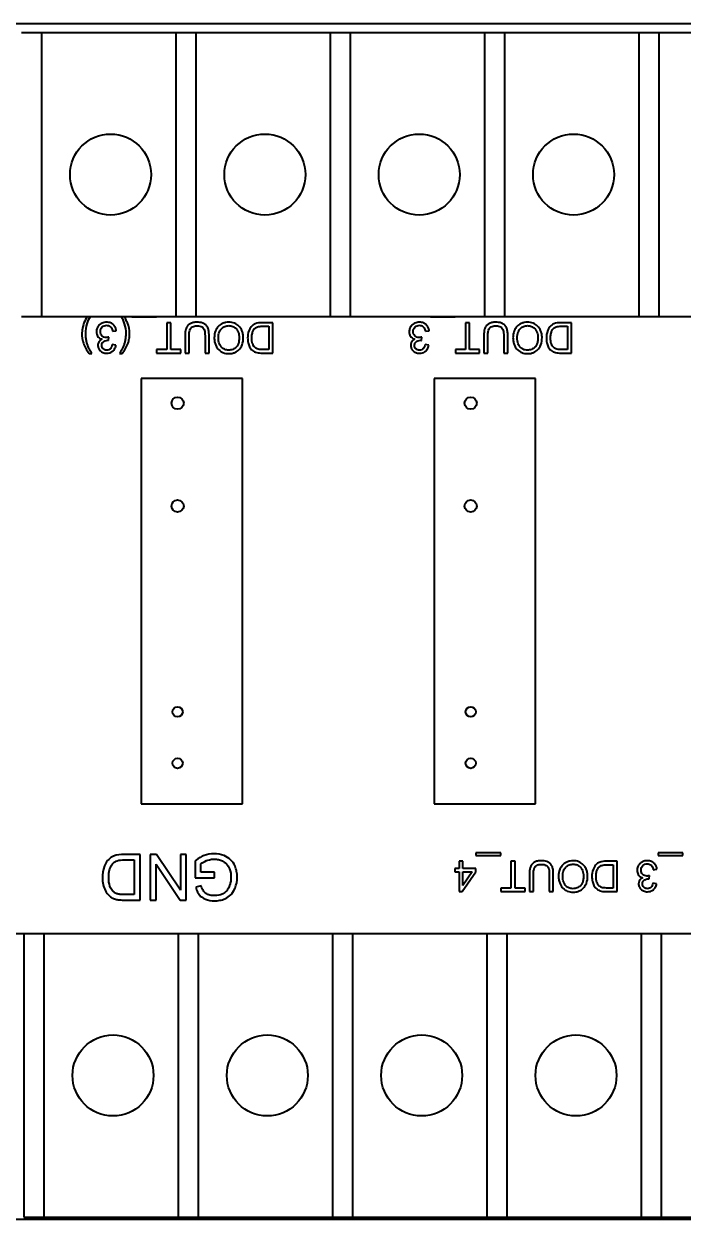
# Model space of a CAD drawing. Header units: millimetres. Extents: x 0 to 5945, y 0 to 4205.
# Drawn here: x 1628.8 to 1661.3, y 219.6 to 278.6 of the extents above; entities that cross this region are included whole.
import ezdxf

# ---------------------------------------------------------------- set-up
doc = ezdxf.new("R2010")
doc.units = ezdxf.units.MM
doc.header["$LTSCALE"] = 5
doc.layers.add('가시적인 것(ISO)', color=3, linetype='Continuous', lineweight=40)

msp = doc.modelspace()

# ---------------------------------------------------------------- linework, layer by layer
at = {"layer": '가시적인 것(ISO)'}
for p, q in [((1744.737, 278.623), (1574.737, 278.623)), ((1629.667, 278.183), (1628.667, 278.183)), ((1629.667, 264.183), (1629.667, 278.183)), ((1636.287, 278.183), (1629.667, 278.183)), ((1636.287, 278.183), (1636.287, 264.183)), ((1637.287, 278.183), (1636.287, 278.183)), ((1637.287, 264.183), (1637.287, 278.183)), ((1643.907, 278.183), (1637.287, 278.183)), ((1643.907, 278.183), (1643.907, 264.183)), ((1644.907, 278.183), (1643.907, 278.183)), ((1644.907, 264.183), (1644.907, 278.183)), ((1651.527, 278.183), (1644.907, 278.183)), ((1651.527, 278.183), (1651.527, 264.183)), ((1652.527, 278.183), (1651.527, 278.183)), ((1652.527, 264.183), (1652.527, 278.183)), ((1659.147, 278.183), (1652.527, 278.183)), ((1659.147, 278.183), (1659.147, 264.183)), ((1660.147, 278.183), (1659.147, 278.183)), ((1660.147, 264.183), (1660.147, 278.183)), ((1666.767, 278.183), (1660.147, 278.183)), ((1628.667, 264.183), (1629.667, 264.183)), ((1629.667, 264.183), (1636.287, 264.183)), ((1634.109, 264.183), (1634.109, 264.156)), ((1634.109, 264.156), (1635.33, 264.156)), ((1635.33, 264.156), (1635.33, 264.183)), ((1636.036, 263.873), (1635.837, 263.873)), ((1635.837, 263.873), (1635.837, 262.55)), ((1636.036, 262.55), (1636.036, 263.873)), ((1636.287, 264.183), (1637.287, 264.183)), ((1637.287, 264.183), (1643.907, 264.183)), ((1641.075, 263.873), (1640.534, 263.873)), ((1641.075, 262.373), (1641.075, 263.873)), ((1643.907, 264.183), (1644.907, 264.183)), ((1644.907, 264.183), (1651.527, 264.183)), ((1648.859, 264.183), (1648.859, 264.156)), ((1648.859, 264.156), (1650.08, 264.156)), ((1650.08, 264.156), (1650.08, 264.183)), ((1650.786, 263.873), (1650.587, 263.873)), ((1650.587, 263.873), (1650.587, 262.55)), ((1650.786, 262.55), (1650.786, 263.873)), ((1651.527, 264.183), (1652.527, 264.183)), ((1652.527, 264.183), (1659.147, 264.183)), ((1655.825, 263.873), (1655.284, 263.873)), ((1655.825, 262.373), (1655.825, 263.873)), ((1659.147, 264.183), (1660.147, 264.183)), ((1660.147, 264.183), (1666.767, 264.183)), ((1632.965, 263.001), (1632.984, 263.162)), ((1633.164, 263.451), (1633.348, 263.475)), ((1636.748, 263.24), (1636.748, 262.373)), ((1636.947, 262.373), (1636.947, 263.238)), ((1637.729, 263.238), (1637.729, 262.373)), ((1637.928, 262.373), (1637.928, 263.24)), ((1640.556, 263.696), (1640.877, 263.696)), ((1640.877, 263.696), (1640.877, 262.55)), ((1648.412, 263.001), (1648.432, 263.162)), ((1648.611, 263.451), (1648.795, 263.475)), ((1651.498, 263.24), (1651.498, 262.373)), ((1651.697, 262.373), (1651.697, 263.238)), ((1652.479, 263.238), (1652.479, 262.373)), ((1652.678, 262.373), (1652.678, 263.24)), ((1655.306, 263.696), (1655.627, 263.696)), ((1655.627, 263.696), (1655.627, 262.55)), ((1633.33, 262.756), (1633.146, 262.789)), ((1635.837, 262.55), (1635.341, 262.55)), ((1635.341, 262.55), (1635.341, 262.373)), ((1636.53, 262.55), (1636.036, 262.55)), ((1636.53, 262.373), (1636.53, 262.55)), ((1640.877, 262.55), (1640.561, 262.55)), ((1648.777, 262.756), (1648.593, 262.789)), ((1650.587, 262.55), (1650.091, 262.55)), ((1650.091, 262.55), (1650.091, 262.373)), ((1651.28, 262.55), (1650.786, 262.55)), ((1651.28, 262.373), (1651.28, 262.55)), ((1655.627, 262.55), (1655.311, 262.55)), ((1632.013, 262.348), (1632.144, 262.348)), ((1633.511, 262.348), (1633.643, 262.348)), ((1635.341, 262.373), (1636.53, 262.373)), ((1636.748, 262.373), (1636.947, 262.373)), ((1637.729, 262.373), (1637.928, 262.373)), ((1640.559, 262.373), (1641.075, 262.373)), ((1650.091, 262.373), (1651.28, 262.373)), ((1651.498, 262.373), (1651.697, 262.373)), ((1652.479, 262.373), (1652.678, 262.373)), ((1655.309, 262.373), (1655.825, 262.373)), ((1639.574, 261.115), (1634.578, 261.115)), ((1634.578, 261.115), (1634.578, 240.125)), ((1639.574, 240.125), (1639.574, 261.115)), ((1654.044, 261.115), (1649.048, 261.115)), ((1649.048, 261.115), (1649.048, 240.125)), ((1654.044, 240.125), (1654.044, 261.115)), ((1634.578, 240.125), (1639.574, 240.125)), ((1649.048, 240.125), (1654.044, 240.125)), ((1634.529, 237.623), (1633.716, 237.623)), ((1633.75, 237.357), (1634.23, 237.357)), ((1634.23, 237.357), (1634.23, 235.639)), ((1634.529, 235.373), (1634.529, 237.623)), ((1635.333, 237.623), (1635.028, 237.623)), ((1635.028, 237.623), (1635.028, 235.373)), ((1636.516, 235.857), (1635.333, 237.623)), ((1636.801, 237.623), (1636.516, 237.623)), ((1636.516, 237.623), (1636.516, 235.857)), ((1636.801, 235.373), (1636.801, 237.623)), ((1637.238, 237.309), (1637.238, 236.476)), ((1650.457, 237.289), (1650.272, 237.289)), ((1650.272, 237.289), (1650.272, 236.93)), ((1650.457, 236.93), (1650.457, 237.289)), ((1652.33, 237.705), (1651.109, 237.705)), ((1651.109, 237.705), (1651.109, 237.573)), ((1651.109, 237.573), (1652.33, 237.573)), ((1652.33, 237.573), (1652.33, 237.705)), ((1653.036, 237.289), (1652.837, 237.289)), ((1652.837, 237.289), (1652.837, 235.966)), ((1653.036, 235.966), (1653.036, 237.289)), ((1658.075, 237.289), (1657.534, 237.289)), ((1658.075, 235.789), (1658.075, 237.289)), ((1661.33, 237.705), (1660.109, 237.705)), ((1660.109, 237.705), (1660.109, 237.573)), ((1660.109, 237.573), (1661.33, 237.573)), ((1661.33, 237.573), (1661.33, 237.705)), ((1635.313, 235.373), (1635.313, 237.139)), ((1635.313, 237.139), (1636.496, 235.373)), ((1637.53, 236.741), (1637.53, 237.158)), ((1638.19, 236.741), (1637.53, 236.741)), ((1638.19, 236.476), (1638.19, 236.741)), ((1650.272, 236.93), (1650.07, 236.93)), ((1650.07, 236.93), (1650.07, 236.761)), ((1650.07, 236.761), (1650.272, 236.761)), ((1650.272, 236.761), (1650.272, 235.789)), ((1650.423, 235.789), (1651.107, 236.761)), ((1651.107, 236.93), (1650.457, 236.93)), ((1650.457, 236.084), (1650.457, 236.761)), ((1650.457, 236.761), (1650.926, 236.761)), ((1650.926, 236.761), (1650.457, 236.084)), ((1651.107, 236.761), (1651.107, 236.93)), ((1653.748, 236.656), (1653.748, 235.789)), ((1653.947, 235.789), (1653.947, 236.655)), ((1654.729, 236.655), (1654.729, 235.789)), ((1654.928, 235.789), (1654.928, 236.656)), ((1657.556, 237.112), (1657.877, 237.112)), ((1657.877, 237.112), (1657.877, 235.966)), ((1659.861, 236.867), (1660.045, 236.891)), ((1637.238, 236.476), (1638.19, 236.476)), ((1637.54, 236.076), (1637.273, 236.002)), ((1659.662, 236.417), (1659.682, 236.578)), ((1660.027, 236.172), (1659.843, 236.205)), ((1634.23, 235.639), (1633.757, 235.639)), ((1650.272, 235.789), (1650.423, 235.789)), ((1652.837, 235.966), (1652.341, 235.966)), ((1652.341, 235.966), (1652.341, 235.789)), ((1652.341, 235.789), (1653.53, 235.789)), ((1653.53, 235.966), (1653.036, 235.966)), ((1653.53, 235.789), (1653.53, 235.966)), ((1653.748, 235.789), (1653.947, 235.789)), ((1654.729, 235.789), (1654.928, 235.789)), ((1657.559, 235.789), (1658.075, 235.789)), ((1657.877, 235.966), (1657.561, 235.966)), ((1633.754, 235.373), (1634.529, 235.373)), ((1635.028, 235.373), (1635.313, 235.373)), ((1636.496, 235.373), (1636.801, 235.373)), ((1628.787, 233.713), (1613.637, 233.713)), ((1628.787, 233.713), (1628.787, 219.713)), ((1629.787, 233.713), (1628.787, 233.713)), ((1629.787, 219.713), (1629.787, 233.713)), ((1636.407, 233.713), (1629.787, 233.713)), ((1636.407, 233.713), (1636.407, 219.713)), ((1637.407, 233.713), (1636.407, 233.713)), ((1637.407, 219.713), (1637.407, 233.713)), ((1644.027, 233.713), (1637.407, 233.713)), ((1644.027, 233.713), (1644.027, 219.713)), ((1645.027, 233.713), (1644.027, 233.713)), ((1645.027, 219.713), (1645.027, 233.713)), ((1651.647, 233.713), (1645.027, 233.713)), ((1651.647, 233.713), (1651.647, 219.713)), ((1652.647, 233.713), (1651.647, 233.713)), ((1652.647, 219.713), (1652.647, 233.713)), ((1659.267, 233.713), (1652.647, 233.713)), ((1659.267, 233.713), (1659.267, 219.713)), ((1660.267, 233.713), (1659.267, 233.713)), ((1660.267, 219.713), (1660.267, 233.713)), ((1666.887, 233.713), (1660.267, 233.713)), ((1574.737, 219.623), (1744.737, 219.623)), ((1628.787, 219.713), (1629.787, 219.713)), ((1629.787, 219.713), (1636.407, 219.713)), ((1636.407, 219.713), (1637.407, 219.713)), ((1637.407, 219.713), (1644.027, 219.713)), ((1644.027, 219.713), (1645.027, 219.713)), ((1645.027, 219.713), (1651.647, 219.713)), ((1651.647, 219.713), (1652.647, 219.713)), ((1652.647, 219.713), (1659.267, 219.713)), ((1659.267, 219.713), (1660.267, 219.713)), ((1660.267, 219.713), (1666.887, 219.713))]:
    msp.add_line(p, q, dxfattribs=at)
for centre, radius in [((1633.067, 271.183), 2), ((1640.687, 271.183), 2), ((1648.307, 271.183), 2), ((1655.927, 271.183), 2), ((1636.377, 259.903), 0.3), ((1650.847, 259.903), 0.3), ((1636.377, 254.823), 0.3), ((1650.847, 254.823), 0.3), ((1636.377, 244.663), 0.25), ((1650.847, 244.663), 0.25), ((1636.377, 242.123), 0.25), ((1650.847, 242.123), 0.25), ((1633.187, 226.713), 2), ((1640.807, 226.713), 2), ((1648.427, 226.713), 2), ((1656.047, 226.713), 2)]:
    msp.add_circle(centre, radius, dxfattribs=at)
for points, knots in [([(1631.919, 264.183), (1631.854, 264.083), (1631.8, 263.975), (1631.72, 263.781), (1631.649, 263.592), (1631.649, 263.33)], [-0.1832014, -0.1832014, -0.1832014, -0.1832014, -0.0787799, -0.0787799, 0, 0, 0, 0]), ([(1631.839, 263.331), (1631.839, 263.499), (1631.865, 263.663), (1631.954, 263.948), (1632.006, 264.068), (1632.068, 264.183)], [-0.10471142, -0.10471142, -0.10471142, -0.10471142, -0.05443322, -0.05443322, -0.01516202, -0.01516202, -0.01516202, -0.01516202]), ([(1632.871, 263.898), (1632.832, 263.898), (1632.793, 263.895), (1632.718, 263.88), (1632.683, 263.87), (1632.583, 263.826), (1632.531, 263.785), (1632.453, 263.703), (1632.421, 263.657), (1632.376, 263.549), (1632.366, 263.49), (1632.366, 263.429)], [-0.06985908, -0.06985908, -0.06985908, -0.06985908, -0.0607385, -0.0607385, -0.05217226, -0.05217226, -0.03520118, -0.03520118, -0.01818642, -0.01818642, 0, 0, 0, 0]), ([(1632.561, 263.433), (1632.561, 263.455), (1632.563, 263.478), (1632.572, 263.521), (1632.578, 263.542), (1632.605, 263.604), (1632.631, 263.637), (1632.683, 263.688), (1632.714, 263.709), (1632.788, 263.739), (1632.828, 263.746), (1632.87, 263.746)], [-0.04480517, -0.04480517, -0.04480517, -0.04480517, -0.03953756, -0.03953756, -0.03452526, -0.03452526, -0.02387614, -0.02387614, -0.01249682, -0.01249682, 0, 0, 0, 0]), ([(1632.87, 263.746), (1632.9, 263.746), (1632.93, 263.742), (1632.987, 263.724), (1633.012, 263.711), (1633.067, 263.67), (1633.089, 263.643), (1633.135, 263.564), (1633.153, 263.506), (1633.164, 263.451)], [-0.04276956, -0.04276956, -0.04276956, -0.04276956, -0.03481239, -0.03481239, -0.02718734, -0.02718734, -0.01690671, -0.01690671, 0, 0, 0, 0]), ([(1633.348, 263.475), (1633.343, 263.531), (1633.329, 263.585), (1633.283, 263.685), (1633.253, 263.728), (1633.171, 263.809), (1633.124, 263.84), (1633.007, 263.887), (1632.94, 263.898), (1632.871, 263.898)], [-0.06885089, -0.06885089, -0.06885089, -0.06885089, -0.0529579, -0.0529579, -0.03766992, -0.03766992, -0.02055925, -0.02055925, 0, 0, 0, 0]), ([(1633.587, 264.183), (1633.649, 264.068), (1633.702, 263.948), (1633.79, 263.663), (1633.817, 263.499), (1633.817, 263.331)], [-0.08956306, -0.08956306, -0.08956306, -0.08956306, -0.05028586, -0.05028586, 0, 0, 0, 0]), ([(1634.006, 263.33), (1634.006, 263.515), (1633.971, 263.693), (1633.877, 263.922), (1633.825, 264.045), (1633.736, 264.183)], [-0.233985, -0.233985, -0.233985, -0.233985, -0.0717624, -0.0717624, -0.01692, -0.01692, -0.01692, -0.01692]), ([(1637.335, 263.898), (1637.271, 263.898), (1637.206, 263.893), (1637.09, 263.866), (1637.039, 263.847), (1636.97, 263.807), (1636.912, 263.771), (1636.822, 263.658), (1636.799, 263.606), (1636.757, 263.461), (1636.748, 263.349), (1636.748, 263.24)], [-0.1827395, -0.1827395, -0.1827395, -0.1827395, -0.1243095, -0.1243095, -0.0742781, -0.0742781, -0.0514626, -0.0514626, -0.0329561, -0.0329561, 0, 0, 0, 0]), ([(1637.928, 263.24), (1637.928, 263.313), (1637.924, 263.391), (1637.903, 263.52), (1637.888, 263.578), (1637.841, 263.681), (1637.81, 263.724), (1637.74, 263.789), (1637.692, 263.826), (1637.527, 263.887), (1637.428, 263.898), (1637.335, 263.898)], [-0.1666428, -0.1666428, -0.1666428, -0.1666428, -0.120317, -0.120317, -0.0849202, -0.0849202, -0.0527526, -0.0527526, -0.028158, -0.028158, 0, 0, 0, 0]), ([(1638.903, 263.898), (1638.85, 263.898), (1638.797, 263.893), (1638.693, 263.871), (1638.644, 263.855), (1638.493, 263.787), (1638.43, 263.732), (1638.327, 263.628), (1638.282, 263.547), (1638.206, 263.363), (1638.186, 263.245), (1638.186, 263.125)], [-0.08052814, -0.08052814, -0.08052814, -0.08052814, -0.075448, -0.075448, -0.0704261, -0.0704261, -0.05969695, -0.05969695, -0.03604414, -0.03604414, 0, 0, 0, 0]), ([(1639.621, 263.142), (1639.621, 263.203), (1639.615, 263.263), (1639.59, 263.38), (1639.572, 263.437), (1639.52, 263.553), (1639.477, 263.629), (1639.342, 263.762), (1639.268, 263.811), (1639.098, 263.882), (1639.002, 263.898), (1638.903, 263.898)], [-0.1419282, -0.1419282, -0.1419282, -0.1419282, -0.11405, -0.11405, -0.0863552, -0.0863552, -0.0554723, -0.0554723, -0.0295193, -0.0295193, 0, 0, 0, 0]), ([(1640.534, 263.873), (1640.437, 263.873), (1640.311, 263.863), (1640.137, 263.791), (1640.087, 263.757), (1639.993, 263.663), (1639.946, 263.602), (1639.844, 263.351), (1639.835, 263.207), (1639.835, 263.115)], [-0.1013045, -0.1013045, -0.1013045, -0.1013045, -0.0660401, -0.0660401, -0.0467074, -0.0467074, -0.0277304, -0.0277304, 0, 0, 0, 0]), ([(1648.319, 263.898), (1648.279, 263.898), (1648.24, 263.895), (1648.166, 263.88), (1648.131, 263.87), (1648.03, 263.826), (1647.979, 263.785), (1647.9, 263.703), (1647.869, 263.657), (1647.824, 263.549), (1647.813, 263.49), (1647.813, 263.429)], [-0.06985908, -0.06985908, -0.06985908, -0.06985908, -0.0607385, -0.0607385, -0.05217226, -0.05217226, -0.03520118, -0.03520118, -0.01818642, -0.01818642, 0, 0, 0, 0]), ([(1648.009, 263.433), (1648.009, 263.455), (1648.011, 263.478), (1648.019, 263.521), (1648.025, 263.542), (1648.052, 263.604), (1648.078, 263.637), (1648.131, 263.688), (1648.162, 263.709), (1648.235, 263.739), (1648.276, 263.746), (1648.317, 263.746)], [-0.04480517, -0.04480517, -0.04480517, -0.04480517, -0.03953756, -0.03953756, -0.03452526, -0.03452526, -0.02387614, -0.02387614, -0.01249682, -0.01249682, 0, 0, 0, 0]), ([(1648.317, 263.746), (1648.348, 263.746), (1648.378, 263.742), (1648.434, 263.724), (1648.46, 263.711), (1648.514, 263.67), (1648.536, 263.643), (1648.582, 263.564), (1648.6, 263.506), (1648.611, 263.451)], [-0.04276956, -0.04276956, -0.04276956, -0.04276956, -0.03481239, -0.03481239, -0.02718734, -0.02718734, -0.01690671, -0.01690671, 0, 0, 0, 0]), ([(1648.795, 263.475), (1648.79, 263.531), (1648.777, 263.585), (1648.731, 263.685), (1648.7, 263.728), (1648.619, 263.809), (1648.571, 263.84), (1648.455, 263.887), (1648.387, 263.898), (1648.319, 263.898)], [-0.06885089, -0.06885089, -0.06885089, -0.06885089, -0.0529579, -0.0529579, -0.03766992, -0.03766992, -0.02055925, -0.02055925, 0, 0, 0, 0]), ([(1652.085, 263.898), (1652.021, 263.898), (1651.956, 263.893), (1651.84, 263.866), (1651.789, 263.847), (1651.72, 263.807), (1651.662, 263.771), (1651.572, 263.658), (1651.549, 263.606), (1651.507, 263.461), (1651.498, 263.349), (1651.498, 263.24)], [-0.1827395, -0.1827395, -0.1827395, -0.1827395, -0.1243095, -0.1243095, -0.0742781, -0.0742781, -0.0514626, -0.0514626, -0.0329561, -0.0329561, 0, 0, 0, 0]), ([(1652.678, 263.24), (1652.678, 263.313), (1652.674, 263.391), (1652.653, 263.52), (1652.638, 263.578), (1652.591, 263.681), (1652.56, 263.724), (1652.49, 263.789), (1652.442, 263.826), (1652.277, 263.887), (1652.178, 263.898), (1652.085, 263.898)], [-0.1666428, -0.1666428, -0.1666428, -0.1666428, -0.120317, -0.120317, -0.0849202, -0.0849202, -0.0527526, -0.0527526, -0.028158, -0.028158, 0, 0, 0, 0]), ([(1653.653, 263.898), (1653.6, 263.898), (1653.547, 263.893), (1653.443, 263.871), (1653.394, 263.855), (1653.243, 263.787), (1653.18, 263.732), (1653.077, 263.628), (1653.032, 263.547), (1652.956, 263.363), (1652.936, 263.245), (1652.936, 263.125)], [-0.08052814, -0.08052814, -0.08052814, -0.08052814, -0.075448, -0.075448, -0.0704261, -0.0704261, -0.05969695, -0.05969695, -0.03604414, -0.03604414, 0, 0, 0, 0]), ([(1654.371, 263.142), (1654.371, 263.203), (1654.365, 263.263), (1654.34, 263.38), (1654.322, 263.437), (1654.27, 263.553), (1654.227, 263.629), (1654.092, 263.762), (1654.018, 263.811), (1653.848, 263.882), (1653.752, 263.898), (1653.653, 263.898)], [-0.1419282, -0.1419282, -0.1419282, -0.1419282, -0.11405, -0.11405, -0.0863552, -0.0863552, -0.0554723, -0.0554723, -0.0295193, -0.0295193, 0, 0, 0, 0]), ([(1655.284, 263.873), (1655.187, 263.873), (1655.061, 263.863), (1654.887, 263.791), (1654.837, 263.757), (1654.743, 263.663), (1654.696, 263.602), (1654.594, 263.351), (1654.585, 263.207), (1654.585, 263.115)], [-0.1013045, -0.1013045, -0.1013045, -0.1013045, -0.0660401, -0.0660401, -0.0467074, -0.0467074, -0.0277304, -0.0277304, 0, 0, 0, 0]), ([(1631.649, 263.33), (1631.649, 263.25), (1631.655, 263.17), (1631.682, 263.014), (1631.702, 262.938), (1631.728, 262.863)], [-0.04764847, -0.04764847, -0.04764847, -0.04764847, -0.02365155, -0.02365155, 0, 0, 0, 0]), ([(1631.882, 262.949), (1631.868, 263.012), (1631.857, 263.075), (1631.842, 263.203), (1631.839, 263.267), (1631.839, 263.331)], [-0.03855357, -0.03855357, -0.03855357, -0.03855357, -0.01921174, -0.01921174, 0, 0, 0, 0]), ([(1632.366, 263.429), (1632.366, 263.389), (1632.37, 263.349), (1632.389, 263.275), (1632.403, 263.241), (1632.442, 263.18), (1632.47, 263.147), (1632.551, 263.09), (1632.597, 263.071), (1632.646, 263.06)], [-0.0613968, -0.0613968, -0.0613968, -0.0613968, -0.04487794, -0.04487794, -0.02976308, -0.02976308, -0.0150421, -0.0150421, 0, 0, 0, 0]), ([(1632.855, 263.141), (1632.813, 263.141), (1632.771, 263.148), (1632.698, 263.179), (1632.669, 263.199), (1632.617, 263.252), (1632.597, 263.281), (1632.568, 263.352), (1632.561, 263.392), (1632.561, 263.433)], [-0.04828106, -0.04828106, -0.04828106, -0.04828106, -0.03456334, -0.03456334, -0.02296734, -0.02296734, -0.01228332, -0.01228332, 0, 0, 0, 0]), ([(1632.984, 263.162), (1632.961, 263.156), (1632.937, 263.15), (1632.894, 263.143), (1632.874, 263.141), (1632.855, 263.141)], [-0.01294612, -0.01294612, -0.01294612, -0.01294612, -0.00574067, -0.00574067, 0, 0, 0, 0]), ([(1633.817, 263.331), (1633.817, 263.267), (1633.813, 263.202), (1633.799, 263.074), (1633.788, 263.01), (1633.773, 262.947)], [-0.03878008, -0.03878008, -0.03878008, -0.03878008, -0.01945438, -0.01945438, 0, 0, 0, 0]), ([(1633.928, 262.863), (1633.954, 262.938), (1633.974, 263.014), (1634, 263.17), (1634.006, 263.25), (1634.006, 263.33)], [-0.04764837, -0.04764837, -0.04764837, -0.04764837, -0.02399687, -0.02399687, 0, 0, 0, 0]), ([(1636.947, 263.238), (1636.947, 263.301), (1636.95, 263.367), (1636.969, 263.473), (1636.981, 263.521), (1637.018, 263.594), (1637.036, 263.618), (1637.088, 263.662), (1637.122, 263.68), (1637.219, 263.712), (1637.288, 263.719), (1637.352, 263.719)], [-0.06580544, -0.06580544, -0.06580544, -0.06580544, -0.05062257, -0.05062257, -0.03951225, -0.03951225, -0.0306635, -0.0306635, -0.01915675, -0.01915675, 0, 0, 0, 0]), ([(1637.352, 263.719), (1637.393, 263.719), (1637.434, 263.715), (1637.519, 263.694), (1637.552, 263.678), (1637.606, 263.646), (1637.632, 263.623), (1637.683, 263.557), (1637.697, 263.519), (1637.724, 263.419), (1637.729, 263.326), (1637.729, 263.238)], [-0.0552723, -0.0552723, -0.0552723, -0.0552723, -0.05006966, -0.05006966, -0.04418631, -0.04418631, -0.03650006, -0.03650006, -0.02622502, -0.02622502, 0, 0, 0, 0]), ([(1638.391, 263.123), (1638.391, 263.226), (1638.405, 263.333), (1638.474, 263.497), (1638.513, 263.549), (1638.599, 263.634), (1638.649, 263.667), (1638.768, 263.717), (1638.836, 263.728), (1638.904, 263.728)], [-0.08165834, -0.08165834, -0.08165834, -0.08165834, -0.05685822, -0.05685822, -0.03882835, -0.03882835, -0.0205962, -0.0205962, 0, 0, 0, 0]), ([(1639.417, 263.145), (1639.417, 263.078), (1639.412, 263.008), (1639.39, 262.887), (1639.374, 262.832), (1639.329, 262.738), (1639.302, 262.697), (1639.22, 262.618), (1639.164, 262.581), (1639.04, 262.529), (1638.972, 262.517), (1638.902, 262.517)], [-0.09205293, -0.09205293, -0.09205293, -0.09205293, -0.07187986, -0.07187986, -0.05512906, -0.05512906, -0.04039251, -0.04039251, -0.02097998, -0.02097998, 0, 0, 0, 0]), ([(1638.903, 262.347), (1638.956, 262.347), (1639.008, 262.351), (1639.108, 262.37), (1639.155, 262.384), (1639.282, 262.438), (1639.353, 262.488), (1639.456, 262.594), (1639.515, 262.665), (1639.605, 262.893), (1639.621, 263.019), (1639.621, 263.142)], [-0.1914347, -0.1914347, -0.1914347, -0.1914347, -0.1588981, -0.1588981, -0.1283406, -0.1283406, -0.0734868, -0.0734868, -0.0371408, -0.0371408, 0, 0, 0, 0]), ([(1638.904, 263.728), (1638.94, 263.728), (1638.975, 263.725), (1639.043, 263.712), (1639.075, 263.702), (1639.165, 263.664), (1639.217, 263.627), (1639.295, 263.548), (1639.338, 263.494), (1639.404, 263.328), (1639.417, 263.236), (1639.417, 263.145)], [-0.1304948, -0.1304948, -0.1304948, -0.1304948, -0.1101568, -0.1101568, -0.0908219, -0.0908219, -0.0538229, -0.0538229, -0.0272604, -0.0272604, 0, 0, 0, 0]), ([(1640.04, 263.112), (1640.04, 263.178), (1640.044, 263.247), (1640.07, 263.385), (1640.09, 263.434), (1640.127, 263.514), (1640.154, 263.555), (1640.189, 263.591)], [-0.03646535, -0.03646535, -0.03646535, -0.03646535, -0.02628406, -0.02628406, -0.01488015, -0.01488015, 0, 0, 0, 0]), ([(1640.189, 263.591), (1640.207, 263.608), (1640.226, 263.623), (1640.276, 263.652), (1640.305, 263.662), (1640.386, 263.689), (1640.468, 263.696), (1640.556, 263.696)], [-0.03972134, -0.03972134, -0.03972134, -0.03972134, -0.03404767, -0.03404767, -0.02637667, -0.02637667, 0, 0, 0, 0]), ([(1647.813, 263.429), (1647.813, 263.389), (1647.817, 263.349), (1647.837, 263.275), (1647.851, 263.241), (1647.89, 263.18), (1647.917, 263.147), (1647.998, 263.09), (1648.045, 263.071), (1648.093, 263.06)], [-0.0613968, -0.0613968, -0.0613968, -0.0613968, -0.04487794, -0.04487794, -0.02976308, -0.02976308, -0.0150421, -0.0150421, 0, 0, 0, 0]), ([(1648.303, 263.141), (1648.26, 263.141), (1648.218, 263.148), (1648.146, 263.179), (1648.116, 263.199), (1648.064, 263.252), (1648.044, 263.281), (1648.015, 263.352), (1648.009, 263.392), (1648.009, 263.433)], [-0.04828106, -0.04828106, -0.04828106, -0.04828106, -0.03456334, -0.03456334, -0.02296734, -0.02296734, -0.01228332, -0.01228332, 0, 0, 0, 0]), ([(1648.432, 263.162), (1648.409, 263.156), (1648.384, 263.15), (1648.342, 263.143), (1648.322, 263.141), (1648.303, 263.141)], [-0.01294612, -0.01294612, -0.01294612, -0.01294612, -0.00574067, -0.00574067, 0, 0, 0, 0]), ([(1651.697, 263.238), (1651.697, 263.301), (1651.7, 263.367), (1651.719, 263.473), (1651.731, 263.521), (1651.768, 263.594), (1651.786, 263.618), (1651.838, 263.662), (1651.872, 263.68), (1651.969, 263.712), (1652.038, 263.719), (1652.102, 263.719)], [-0.06580544, -0.06580544, -0.06580544, -0.06580544, -0.05062257, -0.05062257, -0.03951225, -0.03951225, -0.0306635, -0.0306635, -0.01915675, -0.01915675, 0, 0, 0, 0]), ([(1652.102, 263.719), (1652.143, 263.719), (1652.184, 263.715), (1652.269, 263.694), (1652.302, 263.678), (1652.356, 263.646), (1652.382, 263.623), (1652.433, 263.557), (1652.447, 263.519), (1652.474, 263.419), (1652.479, 263.326), (1652.479, 263.238)], [-0.0552723, -0.0552723, -0.0552723, -0.0552723, -0.05006966, -0.05006966, -0.04418631, -0.04418631, -0.03650006, -0.03650006, -0.02622502, -0.02622502, 0, 0, 0, 0]), ([(1653.141, 263.123), (1653.141, 263.226), (1653.155, 263.333), (1653.224, 263.497), (1653.263, 263.549), (1653.349, 263.634), (1653.399, 263.667), (1653.518, 263.717), (1653.586, 263.728), (1653.654, 263.728)], [-0.08165834, -0.08165834, -0.08165834, -0.08165834, -0.05685822, -0.05685822, -0.03882835, -0.03882835, -0.0205962, -0.0205962, 0, 0, 0, 0]), ([(1654.167, 263.145), (1654.167, 263.078), (1654.162, 263.008), (1654.14, 262.887), (1654.124, 262.832), (1654.079, 262.738), (1654.052, 262.697), (1653.97, 262.618), (1653.914, 262.581), (1653.79, 262.529), (1653.722, 262.517), (1653.652, 262.517)], [-0.09205293, -0.09205293, -0.09205293, -0.09205293, -0.07187986, -0.07187986, -0.05512906, -0.05512906, -0.04039251, -0.04039251, -0.02097998, -0.02097998, 0, 0, 0, 0]), ([(1653.653, 262.347), (1653.706, 262.347), (1653.758, 262.351), (1653.858, 262.37), (1653.905, 262.384), (1654.032, 262.438), (1654.103, 262.488), (1654.206, 262.594), (1654.265, 262.665), (1654.355, 262.893), (1654.371, 263.019), (1654.371, 263.142)], [-0.1914347, -0.1914347, -0.1914347, -0.1914347, -0.1588981, -0.1588981, -0.1283406, -0.1283406, -0.0734868, -0.0734868, -0.0371408, -0.0371408, 0, 0, 0, 0]), ([(1653.654, 263.728), (1653.69, 263.728), (1653.725, 263.725), (1653.793, 263.712), (1653.825, 263.702), (1653.915, 263.664), (1653.967, 263.627), (1654.045, 263.548), (1654.088, 263.494), (1654.154, 263.328), (1654.167, 263.236), (1654.167, 263.145)], [-0.1304948, -0.1304948, -0.1304948, -0.1304948, -0.1101568, -0.1101568, -0.0908219, -0.0908219, -0.0538229, -0.0538229, -0.0272604, -0.0272604, 0, 0, 0, 0]), ([(1654.79, 263.112), (1654.79, 263.178), (1654.794, 263.247), (1654.82, 263.385), (1654.84, 263.434), (1654.877, 263.514), (1654.904, 263.555), (1654.939, 263.591)], [-0.03646535, -0.03646535, -0.03646535, -0.03646535, -0.02628406, -0.02628406, -0.01488015, -0.01488015, 0, 0, 0, 0]), ([(1654.939, 263.591), (1654.957, 263.608), (1654.976, 263.623), (1655.026, 263.652), (1655.055, 263.662), (1655.136, 263.689), (1655.218, 263.696), (1655.306, 263.696)], [-0.03972134, -0.03972134, -0.03972134, -0.03972134, -0.03404767, -0.03404767, -0.02637667, -0.02637667, 0, 0, 0, 0]), ([(1631.728, 262.863), (1631.76, 262.774), (1631.8, 262.688), (1631.895, 262.516), (1631.951, 262.43), (1632.013, 262.348)], [-0.05910636, -0.05910636, -0.05910636, -0.05910636, -0.03070392, -0.03070392, 0, 0, 0, 0]), ([(1631.979, 262.654), (1631.959, 262.702), (1631.94, 262.75), (1631.908, 262.848), (1631.894, 262.898), (1631.882, 262.949)], [-0.03112118, -0.03112118, -0.03112118, -0.03112118, -0.01562574, -0.01562574, 0, 0, 0, 0]), ([(1632.144, 262.348), (1632.11, 262.406), (1632.073, 262.472), (1632.021, 262.568), (1631.996, 262.616), (1631.979, 262.654)], [-0.03315715, -0.03315715, -0.03315715, -0.03315715, -0.01248793, -0.01248793, 0, 0, 0, 0]), ([(1632.646, 263.06), (1632.604, 263.041), (1632.566, 263.017), (1632.497, 262.949), (1632.476, 262.912), (1632.447, 262.841), (1632.439, 262.799), (1632.439, 262.756)], [-0.03177885, -0.03177885, -0.03177885, -0.03177885, -0.0229015, -0.0229015, -0.0130002, -0.0130002, 0, 0, 0, 0]), ([(1632.439, 262.756), (1632.439, 262.731), (1632.441, 262.707), (1632.452, 262.658), (1632.459, 262.635), (1632.483, 262.578), (1632.507, 262.535), (1632.588, 262.454), (1632.636, 262.425), (1632.747, 262.379), (1632.811, 262.367), (1632.878, 262.367)], [-0.07233212, -0.07233212, -0.07233212, -0.07233212, -0.0618739, -0.0618739, -0.05139769, -0.05139769, -0.03589481, -0.03589481, -0.02003156, -0.02003156, 0, 0, 0, 0]), ([(1632.629, 262.753), (1632.629, 262.771), (1632.63, 262.79), (1632.637, 262.825), (1632.642, 262.841), (1632.66, 262.88), (1632.675, 262.901), (1632.725, 262.947), (1632.763, 262.965), (1632.833, 262.994), (1632.883, 263.003), (1632.935, 263.003)], [-0.03345342, -0.03345342, -0.03345342, -0.03345342, -0.03023829, -0.03023829, -0.02729522, -0.02729522, -0.02280998, -0.02280998, -0.01561743, -0.01561743, 0, 0, 0, 0]), ([(1632.875, 262.518), (1632.856, 262.518), (1632.836, 262.52), (1632.8, 262.526), (1632.783, 262.531), (1632.739, 262.55), (1632.715, 262.567), (1632.673, 262.61), (1632.657, 262.633), (1632.634, 262.689), (1632.629, 262.72), (1632.629, 262.753)], [-0.03959792, -0.03959792, -0.03959792, -0.03959792, -0.03345358, -0.03345358, -0.02773396, -0.02773396, -0.01817037, -0.01817037, -0.00966614, -0.00966614, 0, 0, 0, 0]), ([(1633.146, 262.789), (1633.139, 262.747), (1633.128, 262.704), (1633.097, 262.637), (1633.08, 262.611), (1633.042, 262.574), (1633.017, 262.553), (1632.946, 262.524), (1632.911, 262.518), (1632.875, 262.518)], [-0.06301122, -0.06301122, -0.06301122, -0.06301122, -0.03990409, -0.03990409, -0.02276781, -0.02276781, -0.01085121, -0.01085121, 0, 0, 0, 0]), ([(1632.878, 262.367), (1632.927, 262.367), (1632.975, 262.373), (1633.066, 262.399), (1633.106, 262.418), (1633.174, 262.465), (1633.218, 262.501), (1633.294, 262.621), (1633.317, 262.688), (1633.33, 262.756)], [-0.09774393, -0.09774393, -0.09774393, -0.09774393, -0.06922545, -0.06922545, -0.04258642, -0.04258642, -0.02086501, -0.02086501, 0, 0, 0, 0]), ([(1632.935, 263.003), (1632.939, 263.003), (1632.944, 263.003), (1632.953, 263.002), (1632.959, 263.001), (1632.965, 263.001)], [-0.002882985, -0.002882985, -0.002882985, -0.002882985, -0.001682254, -0.001682254, 0, 0, 0, 0]), ([(1633.675, 262.652), (1633.658, 262.614), (1633.633, 262.566), (1633.582, 262.471), (1633.545, 262.406), (1633.511, 262.348)], [-0.03227518, -0.03227518, -0.03227518, -0.03227518, -0.02006703, -0.02006703, 0, 0, 0, 0]), ([(1633.643, 262.348), (1633.704, 262.43), (1633.761, 262.516), (1633.856, 262.688), (1633.896, 262.774), (1633.928, 262.863)], [-0.05911167, -0.05911167, -0.05911167, -0.05911167, -0.02840499, -0.02840499, 0, 0, 0, 0]), ([(1633.773, 262.947), (1633.761, 262.896), (1633.747, 262.846), (1633.714, 262.747), (1633.696, 262.699), (1633.675, 262.652)], [-0.03115365, -0.03115365, -0.03115365, -0.03115365, -0.01545144, -0.01545144, 0, 0, 0, 0]), ([(1638.186, 263.125), (1638.186, 263.06), (1638.192, 262.995), (1638.216, 262.871), (1638.234, 262.813), (1638.302, 262.655), (1638.356, 262.59), (1638.478, 262.466), (1638.565, 262.423), (1638.708, 262.363), (1638.804, 262.347), (1638.903, 262.347)], [-0.06480513, -0.06480513, -0.06480513, -0.06480513, -0.05981322, -0.05981322, -0.05512545, -0.05512545, -0.04655354, -0.04655354, -0.0296574, -0.0296574, 0, 0, 0, 0]), ([(1638.902, 262.517), (1638.865, 262.517), (1638.829, 262.52), (1638.758, 262.535), (1638.724, 262.546), (1638.649, 262.58), (1638.596, 262.611), (1638.513, 262.697), (1638.473, 262.75), (1638.405, 262.923), (1638.391, 263.024), (1638.391, 263.123)], [-0.1516136, -0.1516136, -0.1516136, -0.1516136, -0.1220791, -0.1220791, -0.0935316, -0.0935316, -0.0558687, -0.0558687, -0.0298206, -0.0298206, 0, 0, 0, 0]), ([(1639.835, 263.115), (1639.835, 263.036), (1639.842, 262.956), (1639.874, 262.805), (1639.898, 262.739), (1639.965, 262.611), (1640.012, 262.552), (1640.072, 262.502)], [-0.06427655, -0.06427655, -0.06427655, -0.06427655, -0.04327347, -0.04327347, -0.02318587, -0.02318587, 0, 0, 0, 0]), ([(1640.305, 262.581), (1640.279, 262.591), (1640.255, 262.604), (1640.209, 262.637), (1640.188, 262.657), (1640.14, 262.712), (1640.106, 262.756), (1640.05, 262.912), (1640.04, 263.012), (1640.04, 263.112)], [-0.08863704, -0.08863704, -0.08863704, -0.08863704, -0.07259706, -0.07259706, -0.05563873, -0.05563873, -0.02994642, -0.02994642, 0, 0, 0, 0]), ([(1640.561, 262.55), (1640.512, 262.55), (1640.458, 262.552), (1640.372, 262.562), (1640.335, 262.569), (1640.305, 262.581)], [-0.02271504, -0.02271504, -0.02271504, -0.02271504, -0.00972271, -0.00972271, 0, 0, 0, 0]), ([(1648.093, 263.06), (1648.052, 263.041), (1648.013, 263.017), (1647.944, 262.949), (1647.924, 262.912), (1647.894, 262.841), (1647.886, 262.799), (1647.886, 262.756)], [-0.03177885, -0.03177885, -0.03177885, -0.03177885, -0.0229015, -0.0229015, -0.0130002, -0.0130002, 0, 0, 0, 0]), ([(1647.886, 262.756), (1647.886, 262.731), (1647.889, 262.707), (1647.899, 262.658), (1647.906, 262.635), (1647.931, 262.578), (1647.955, 262.535), (1648.035, 262.454), (1648.084, 262.425), (1648.194, 262.379), (1648.259, 262.367), (1648.325, 262.367)], [-0.07233212, -0.07233212, -0.07233212, -0.07233212, -0.0618739, -0.0618739, -0.05139769, -0.05139769, -0.03589481, -0.03589481, -0.02003156, -0.02003156, 0, 0, 0, 0]), ([(1648.076, 262.753), (1648.076, 262.771), (1648.078, 262.79), (1648.085, 262.825), (1648.09, 262.841), (1648.107, 262.88), (1648.122, 262.901), (1648.172, 262.947), (1648.21, 262.965), (1648.28, 262.994), (1648.331, 263.003), (1648.383, 263.003)], [-0.03345342, -0.03345342, -0.03345342, -0.03345342, -0.03023829, -0.03023829, -0.02729522, -0.02729522, -0.02280998, -0.02280998, -0.01561743, -0.01561743, 0, 0, 0, 0]), ([(1648.322, 262.518), (1648.303, 262.518), (1648.284, 262.52), (1648.248, 262.526), (1648.231, 262.531), (1648.187, 262.55), (1648.162, 262.567), (1648.12, 262.61), (1648.104, 262.633), (1648.081, 262.689), (1648.076, 262.72), (1648.076, 262.753)], [-0.03959792, -0.03959792, -0.03959792, -0.03959792, -0.03345358, -0.03345358, -0.02773396, -0.02773396, -0.01817037, -0.01817037, -0.00966614, -0.00966614, 0, 0, 0, 0]), ([(1648.593, 262.789), (1648.587, 262.747), (1648.576, 262.704), (1648.544, 262.637), (1648.527, 262.611), (1648.489, 262.574), (1648.464, 262.553), (1648.394, 262.524), (1648.358, 262.518), (1648.322, 262.518)], [-0.06301122, -0.06301122, -0.06301122, -0.06301122, -0.03990409, -0.03990409, -0.02276781, -0.02276781, -0.01085121, -0.01085121, 0, 0, 0, 0]), ([(1648.325, 262.367), (1648.374, 262.367), (1648.423, 262.373), (1648.513, 262.399), (1648.554, 262.418), (1648.622, 262.465), (1648.666, 262.501), (1648.742, 262.621), (1648.764, 262.688), (1648.777, 262.756)], [-0.09774393, -0.09774393, -0.09774393, -0.09774393, -0.06922545, -0.06922545, -0.04258642, -0.04258642, -0.02086501, -0.02086501, 0, 0, 0, 0]), ([(1648.383, 263.003), (1648.387, 263.003), (1648.391, 263.003), (1648.401, 263.002), (1648.407, 263.001), (1648.412, 263.001)], [-0.002882985, -0.002882985, -0.002882985, -0.002882985, -0.001682254, -0.001682254, 0, 0, 0, 0]), ([(1652.936, 263.125), (1652.936, 263.06), (1652.942, 262.995), (1652.966, 262.871), (1652.984, 262.813), (1653.052, 262.655), (1653.106, 262.59), (1653.228, 262.466), (1653.315, 262.423), (1653.458, 262.363), (1653.554, 262.347), (1653.653, 262.347)], [-0.06480513, -0.06480513, -0.06480513, -0.06480513, -0.05981322, -0.05981322, -0.05512545, -0.05512545, -0.04655354, -0.04655354, -0.0296574, -0.0296574, 0, 0, 0, 0]), ([(1653.652, 262.517), (1653.615, 262.517), (1653.579, 262.52), (1653.508, 262.535), (1653.474, 262.546), (1653.399, 262.58), (1653.346, 262.611), (1653.263, 262.697), (1653.223, 262.75), (1653.155, 262.923), (1653.141, 263.024), (1653.141, 263.123)], [-0.1516136, -0.1516136, -0.1516136, -0.1516136, -0.1220791, -0.1220791, -0.0935316, -0.0935316, -0.0558687, -0.0558687, -0.0298206, -0.0298206, 0, 0, 0, 0]), ([(1654.585, 263.115), (1654.585, 263.036), (1654.592, 262.956), (1654.624, 262.805), (1654.648, 262.739), (1654.715, 262.611), (1654.762, 262.552), (1654.822, 262.502)], [-0.06427655, -0.06427655, -0.06427655, -0.06427655, -0.04327347, -0.04327347, -0.02318587, -0.02318587, 0, 0, 0, 0]), ([(1655.055, 262.581), (1655.029, 262.591), (1655.005, 262.604), (1654.959, 262.637), (1654.938, 262.657), (1654.89, 262.712), (1654.856, 262.756), (1654.8, 262.912), (1654.79, 263.012), (1654.79, 263.112)], [-0.08863704, -0.08863704, -0.08863704, -0.08863704, -0.07259706, -0.07259706, -0.05563873, -0.05563873, -0.02994642, -0.02994642, 0, 0, 0, 0]), ([(1655.311, 262.55), (1655.262, 262.55), (1655.208, 262.552), (1655.122, 262.562), (1655.085, 262.569), (1655.055, 262.581)], [-0.02271504, -0.02271504, -0.02271504, -0.02271504, -0.00972271, -0.00972271, 0, 0, 0, 0]), ([(1640.072, 262.502), (1640.102, 262.476), (1640.136, 262.454), (1640.21, 262.418), (1640.25, 262.404), (1640.291, 262.395)], [-0.02477761, -0.02477761, -0.02477761, -0.02477761, -0.01271181, -0.01271181, 0, 0, 0, 0]), ([(1640.291, 262.395), (1640.327, 262.386), (1640.368, 262.381), (1640.455, 262.374), (1640.508, 262.373), (1640.559, 262.373)], [-0.02610579, -0.02610579, -0.02610579, -0.02610579, -0.0151034, -0.0151034, 0, 0, 0, 0]), ([(1654.822, 262.502), (1654.852, 262.476), (1654.886, 262.454), (1654.96, 262.418), (1655, 262.404), (1655.041, 262.395)], [-0.02477761, -0.02477761, -0.02477761, -0.02477761, -0.01271181, -0.01271181, 0, 0, 0, 0]), ([(1655.041, 262.395), (1655.077, 262.386), (1655.118, 262.381), (1655.205, 262.374), (1655.258, 262.373), (1655.309, 262.373)], [-0.02610579, -0.02610579, -0.02610579, -0.02610579, -0.0151034, -0.0151034, 0, 0, 0, 0]), ([(1633.716, 237.623), (1633.571, 237.623), (1633.382, 237.609), (1633.122, 237.5), (1633.045, 237.449), (1632.906, 237.308), (1632.834, 237.217), (1632.681, 236.841), (1632.668, 236.625), (1632.668, 236.486)], [-0.1519567, -0.1519567, -0.1519567, -0.1519567, -0.0990602, -0.0990602, -0.0700611, -0.0700611, -0.0415956, -0.0415956, 0, 0, 0, 0]), ([(1632.975, 236.481), (1632.975, 236.58), (1632.982, 236.683), (1633.021, 236.891), (1633.05, 236.965), (1633.106, 237.084), (1633.147, 237.147), (1633.2, 237.199)], [-0.05469802, -0.05469802, -0.05469802, -0.05469802, -0.03942608, -0.03942608, -0.02232022, -0.02232022, 0, 0, 0, 0]), ([(1633.2, 237.199), (1633.225, 237.226), (1633.255, 237.248), (1633.33, 237.291), (1633.373, 237.307), (1633.494, 237.346), (1633.618, 237.357), (1633.75, 237.357)], [-0.059582, -0.059582, -0.059582, -0.059582, -0.0510715, -0.0510715, -0.039565, -0.039565, 0, 0, 0, 0]), ([(1638.17, 237.661), (1638.005, 237.661), (1637.845, 237.631), (1637.571, 237.527), (1637.416, 237.451), (1637.238, 237.309)], [-0.1562466, -0.1562466, -0.1562466, -0.1562466, -0.0682942, -0.0682942, 0, 0, 0, 0]), ([(1637.53, 237.158), (1637.599, 237.22), (1637.698, 237.272), (1637.866, 237.34), (1638.001, 237.391), (1638.187, 237.391)], [-0.1624234, -0.1624234, -0.1624234, -0.1624234, -0.0556453, -0.0556453, 0, 0, 0, 0]), ([(1639.319, 236.508), (1639.319, 236.603), (1639.31, 236.697), (1639.274, 236.878), (1639.247, 236.963), (1639.151, 237.179), (1639.08, 237.274), (1638.905, 237.449), (1638.786, 237.518), (1638.513, 237.631), (1638.344, 237.661), (1638.17, 237.661)], [-0.1464759, -0.1464759, -0.1464759, -0.1464759, -0.1299975, -0.1299975, -0.11426, -0.11426, -0.0888441, -0.0888441, -0.0521905, -0.0521905, 0, 0, 0, 0]), ([(1638.187, 237.391), (1638.256, 237.391), (1638.325, 237.384), (1638.46, 237.354), (1638.525, 237.332), (1638.64, 237.278), (1638.718, 237.236), (1638.859, 237.087), (1638.908, 237.004), (1638.994, 236.78), (1639.012, 236.633), (1639.012, 236.489)], [-0.1831674, -0.1831674, -0.1831674, -0.1831674, -0.1438051, -0.1438051, -0.1045616, -0.1045616, -0.0717557, -0.0717557, -0.042969, -0.042969, 0, 0, 0, 0]), ([(1654.335, 237.314), (1654.271, 237.314), (1654.206, 237.309), (1654.09, 237.282), (1654.039, 237.264), (1653.97, 237.223), (1653.912, 237.187), (1653.822, 237.074), (1653.799, 237.022), (1653.757, 236.877), (1653.748, 236.766), (1653.748, 236.656)], [-0.1827395, -0.1827395, -0.1827395, -0.1827395, -0.1243095, -0.1243095, -0.0742781, -0.0742781, -0.0514626, -0.0514626, -0.0329561, -0.0329561, 0, 0, 0, 0]), ([(1654.928, 236.656), (1654.928, 236.73), (1654.924, 236.807), (1654.903, 236.936), (1654.888, 236.995), (1654.841, 237.097), (1654.81, 237.14), (1654.74, 237.205), (1654.692, 237.242), (1654.527, 237.303), (1654.428, 237.314), (1654.335, 237.314)], [-0.1666428, -0.1666428, -0.1666428, -0.1666428, -0.120317, -0.120317, -0.0849202, -0.0849202, -0.0527526, -0.0527526, -0.028158, -0.028158, 0, 0, 0, 0]), ([(1655.903, 237.314), (1655.85, 237.314), (1655.797, 237.309), (1655.693, 237.287), (1655.644, 237.271), (1655.493, 237.203), (1655.43, 237.148), (1655.327, 237.045), (1655.282, 236.963), (1655.206, 236.779), (1655.186, 236.662), (1655.186, 236.541)], [-0.08052814, -0.08052814, -0.08052814, -0.08052814, -0.075448, -0.075448, -0.0704261, -0.0704261, -0.05969695, -0.05969695, -0.03604414, -0.03604414, 0, 0, 0, 0]), ([(1656.621, 236.559), (1656.621, 236.619), (1656.615, 236.679), (1656.59, 236.797), (1656.572, 236.853), (1656.52, 236.969), (1656.477, 237.045), (1656.342, 237.178), (1656.268, 237.227), (1656.098, 237.298), (1656.002, 237.314), (1655.903, 237.314)], [-0.1419282, -0.1419282, -0.1419282, -0.1419282, -0.11405, -0.11405, -0.0863552, -0.0863552, -0.0554723, -0.0554723, -0.0295193, -0.0295193, 0, 0, 0, 0]), ([(1657.534, 237.289), (1657.437, 237.289), (1657.311, 237.28), (1657.137, 237.207), (1657.087, 237.173), (1656.993, 237.079), (1656.946, 237.019), (1656.844, 236.767), (1656.835, 236.624), (1656.835, 236.531)], [-0.1013045, -0.1013045, -0.1013045, -0.1013045, -0.0660401, -0.0660401, -0.0467074, -0.0467074, -0.0277304, -0.0277304, 0, 0, 0, 0]), ([(1659.569, 237.314), (1659.529, 237.314), (1659.49, 237.311), (1659.416, 237.296), (1659.381, 237.286), (1659.28, 237.242), (1659.229, 237.201), (1659.15, 237.12), (1659.119, 237.073), (1659.074, 236.965), (1659.063, 236.906), (1659.063, 236.846)], [-0.06985908, -0.06985908, -0.06985908, -0.06985908, -0.0607385, -0.0607385, -0.05217226, -0.05217226, -0.03520118, -0.03520118, -0.01818642, -0.01818642, 0, 0, 0, 0]), ([(1660.045, 236.891), (1660.04, 236.947), (1660.027, 237.001), (1659.981, 237.101), (1659.95, 237.145), (1659.869, 237.225), (1659.821, 237.256), (1659.705, 237.304), (1659.637, 237.314), (1659.569, 237.314)], [-0.06885089, -0.06885089, -0.06885089, -0.06885089, -0.0529579, -0.0529579, -0.03766992, -0.03766992, -0.02055925, -0.02055925, 0, 0, 0, 0]), ([(1653.947, 236.655), (1653.947, 236.717), (1653.95, 236.783), (1653.969, 236.89), (1653.981, 236.937), (1654.018, 237.011), (1654.036, 237.034), (1654.088, 237.078), (1654.122, 237.096), (1654.219, 237.128), (1654.288, 237.135), (1654.352, 237.135)], [-0.06580544, -0.06580544, -0.06580544, -0.06580544, -0.05062257, -0.05062257, -0.03951225, -0.03951225, -0.0306635, -0.0306635, -0.01915675, -0.01915675, 0, 0, 0, 0]), ([(1654.352, 237.135), (1654.393, 237.135), (1654.434, 237.131), (1654.519, 237.11), (1654.552, 237.094), (1654.606, 237.062), (1654.632, 237.039), (1654.683, 236.973), (1654.697, 236.935), (1654.724, 236.835), (1654.729, 236.742), (1654.729, 236.655)], [-0.0552723, -0.0552723, -0.0552723, -0.0552723, -0.05006966, -0.05006966, -0.04418631, -0.04418631, -0.03650006, -0.03650006, -0.02622502, -0.02622502, 0, 0, 0, 0]), ([(1655.391, 236.539), (1655.391, 236.642), (1655.405, 236.749), (1655.474, 236.913), (1655.513, 236.965), (1655.599, 237.05), (1655.649, 237.083), (1655.768, 237.133), (1655.836, 237.144), (1655.904, 237.144)], [-0.08165834, -0.08165834, -0.08165834, -0.08165834, -0.05685822, -0.05685822, -0.03882835, -0.03882835, -0.0205962, -0.0205962, 0, 0, 0, 0]), ([(1655.904, 237.144), (1655.94, 237.144), (1655.975, 237.141), (1656.043, 237.128), (1656.075, 237.118), (1656.165, 237.08), (1656.217, 237.043), (1656.295, 236.964), (1656.338, 236.911), (1656.404, 236.744), (1656.417, 236.652), (1656.417, 236.561)], [-0.1304948, -0.1304948, -0.1304948, -0.1304948, -0.1101568, -0.1101568, -0.0908219, -0.0908219, -0.0538229, -0.0538229, -0.0272604, -0.0272604, 0, 0, 0, 0]), ([(1657.04, 236.528), (1657.04, 236.594), (1657.044, 236.663), (1657.07, 236.801), (1657.09, 236.851), (1657.127, 236.93), (1657.154, 236.972), (1657.189, 237.007)], [-0.03646535, -0.03646535, -0.03646535, -0.03646535, -0.02628406, -0.02628406, -0.01488015, -0.01488015, 0, 0, 0, 0]), ([(1657.189, 237.007), (1657.207, 237.024), (1657.226, 237.039), (1657.276, 237.068), (1657.305, 237.079), (1657.386, 237.105), (1657.468, 237.112), (1657.556, 237.112)], [-0.03972134, -0.03972134, -0.03972134, -0.03972134, -0.03404767, -0.03404767, -0.02637667, -0.02637667, 0, 0, 0, 0]), ([(1659.063, 236.846), (1659.063, 236.805), (1659.067, 236.765), (1659.087, 236.691), (1659.101, 236.658), (1659.14, 236.597), (1659.167, 236.564), (1659.248, 236.506), (1659.295, 236.487), (1659.343, 236.476)], [-0.0613968, -0.0613968, -0.0613968, -0.0613968, -0.04487794, -0.04487794, -0.02976308, -0.02976308, -0.0150421, -0.0150421, 0, 0, 0, 0]), ([(1659.259, 236.849), (1659.259, 236.872), (1659.261, 236.894), (1659.269, 236.938), (1659.275, 236.958), (1659.302, 237.02), (1659.328, 237.053), (1659.381, 237.104), (1659.412, 237.125), (1659.485, 237.155), (1659.526, 237.162), (1659.567, 237.162)], [-0.04480517, -0.04480517, -0.04480517, -0.04480517, -0.03953756, -0.03953756, -0.03452526, -0.03452526, -0.02387614, -0.02387614, -0.01249682, -0.01249682, 0, 0, 0, 0]), ([(1659.553, 236.557), (1659.51, 236.557), (1659.468, 236.564), (1659.396, 236.595), (1659.366, 236.615), (1659.314, 236.668), (1659.294, 236.697), (1659.265, 236.768), (1659.259, 236.808), (1659.259, 236.849)], [-0.04828106, -0.04828106, -0.04828106, -0.04828106, -0.03456334, -0.03456334, -0.02296734, -0.02296734, -0.01228332, -0.01228332, 0, 0, 0, 0]), ([(1659.567, 237.162), (1659.598, 237.162), (1659.628, 237.158), (1659.684, 237.14), (1659.71, 237.127), (1659.764, 237.086), (1659.786, 237.059), (1659.832, 236.981), (1659.85, 236.922), (1659.861, 236.867)], [-0.04276956, -0.04276956, -0.04276956, -0.04276956, -0.03481239, -0.03481239, -0.02718734, -0.02718734, -0.01690671, -0.01690671, 0, 0, 0, 0]), ([(1632.668, 236.486), (1632.668, 236.367), (1632.678, 236.248), (1632.727, 236.021), (1632.762, 235.922), (1632.863, 235.73), (1632.934, 235.641), (1633.023, 235.567)], [-0.09641481, -0.09641481, -0.09641481, -0.09641481, -0.0649102, -0.0649102, -0.03477881, -0.03477881, 0, 0, 0, 0]), ([(1633.373, 235.685), (1633.334, 235.7), (1633.298, 235.719), (1633.229, 235.769), (1633.197, 235.798), (1633.125, 235.881), (1633.074, 235.948), (1632.991, 236.182), (1632.975, 236.331), (1632.975, 236.481)], [-0.1329556, -0.1329556, -0.1329556, -0.1329556, -0.1088956, -0.1088956, -0.0834581, -0.0834581, -0.0449196, -0.0449196, 0, 0, 0, 0]), ([(1637.273, 236.002), (1637.294, 235.918), (1637.324, 235.833), (1637.413, 235.662), (1637.463, 235.605), (1637.569, 235.503), (1637.654, 235.452), (1637.888, 235.357), (1638.039, 235.333), (1638.192, 235.333)], [-0.1017638, -0.1017638, -0.1017638, -0.1017638, -0.0899797, -0.0899797, -0.075762, -0.075762, -0.0458478, -0.0458478, 0, 0, 0, 0]), ([(1638.19, 235.589), (1638.117, 235.589), (1638.043, 235.597), (1637.896, 235.637), (1637.834, 235.667), (1637.716, 235.742), (1637.678, 235.789), (1637.605, 235.893), (1637.568, 235.983), (1637.54, 236.076)], [-0.05959311, -0.05959311, -0.05959311, -0.05959311, -0.05136855, -0.05136855, -0.04257626, -0.04257626, -0.02911316, -0.02911316, 0, 0, 0, 0]), ([(1638.926, 236.037), (1638.876, 235.92), (1638.807, 235.837), (1638.701, 235.73), (1638.626, 235.685), (1638.492, 235.629), (1638.38, 235.589), (1638.19, 235.589)], [-0.2024066, -0.2024066, -0.2024066, -0.2024066, -0.1409423, -0.1409423, -0.0569604, -0.0569604, 0, 0, 0, 0]), ([(1638.192, 235.333), (1638.284, 235.333), (1638.377, 235.341), (1638.552, 235.376), (1638.635, 235.401), (1638.844, 235.494), (1638.932, 235.563), (1639.065, 235.698), (1639.144, 235.8), (1639.285, 236.136), (1639.319, 236.319), (1639.319, 236.508)], [-0.2208185, -0.2208185, -0.2208185, -0.2208185, -0.1886635, -0.1886635, -0.1585616, -0.1585616, -0.1092245, -0.1092245, -0.0567436, -0.0567436, 0, 0, 0, 0]), ([(1639.012, 236.489), (1639.012, 236.41), (1639.005, 236.332), (1638.976, 236.18), (1638.955, 236.107), (1638.926, 236.037)], [-0.04649619, -0.04649619, -0.04649619, -0.04649619, -0.0228229, -0.0228229, 0, 0, 0, 0]), ([(1655.186, 236.541), (1655.186, 236.476), (1655.192, 236.411), (1655.216, 236.288), (1655.234, 236.229), (1655.302, 236.071), (1655.356, 236.006), (1655.478, 235.882), (1655.565, 235.839), (1655.708, 235.78), (1655.804, 235.763), (1655.903, 235.763)], [-0.06480513, -0.06480513, -0.06480513, -0.06480513, -0.05981322, -0.05981322, -0.05512545, -0.05512545, -0.04655354, -0.04655354, -0.0296574, -0.0296574, 0, 0, 0, 0]), ([(1655.902, 235.933), (1655.865, 235.933), (1655.829, 235.937), (1655.758, 235.951), (1655.724, 235.962), (1655.649, 235.996), (1655.596, 236.028), (1655.513, 236.114), (1655.473, 236.166), (1655.405, 236.34), (1655.391, 236.44), (1655.391, 236.539)], [-0.1516136, -0.1516136, -0.1516136, -0.1516136, -0.1220791, -0.1220791, -0.0935316, -0.0935316, -0.0558687, -0.0558687, -0.0298206, -0.0298206, 0, 0, 0, 0]), ([(1656.417, 236.561), (1656.417, 236.494), (1656.412, 236.424), (1656.39, 236.303), (1656.374, 236.249), (1656.329, 236.154), (1656.302, 236.114), (1656.22, 236.035), (1656.164, 235.997), (1656.04, 235.945), (1655.972, 235.933), (1655.902, 235.933)], [-0.09205293, -0.09205293, -0.09205293, -0.09205293, -0.07187986, -0.07187986, -0.05512906, -0.05512906, -0.04039251, -0.04039251, -0.02097998, -0.02097998, 0, 0, 0, 0]), ([(1655.903, 235.763), (1655.956, 235.763), (1656.008, 235.767), (1656.108, 235.786), (1656.155, 235.8), (1656.282, 235.854), (1656.353, 235.904), (1656.456, 236.01), (1656.515, 236.081), (1656.605, 236.309), (1656.621, 236.435), (1656.621, 236.559)], [-0.1914347, -0.1914347, -0.1914347, -0.1914347, -0.1588981, -0.1588981, -0.1283406, -0.1283406, -0.0734868, -0.0734868, -0.0371408, -0.0371408, 0, 0, 0, 0]), ([(1656.835, 236.531), (1656.835, 236.452), (1656.842, 236.372), (1656.874, 236.221), (1656.898, 236.155), (1656.965, 236.027), (1657.012, 235.968), (1657.072, 235.918)], [-0.06427655, -0.06427655, -0.06427655, -0.06427655, -0.04327347, -0.04327347, -0.02318587, -0.02318587, 0, 0, 0, 0]), ([(1657.305, 235.997), (1657.279, 236.007), (1657.255, 236.02), (1657.209, 236.053), (1657.188, 236.073), (1657.14, 236.128), (1657.106, 236.172), (1657.05, 236.328), (1657.04, 236.428), (1657.04, 236.528)], [-0.08863704, -0.08863704, -0.08863704, -0.08863704, -0.07259706, -0.07259706, -0.05563873, -0.05563873, -0.02994642, -0.02994642, 0, 0, 0, 0]), ([(1659.343, 236.476), (1659.302, 236.457), (1659.263, 236.433), (1659.194, 236.365), (1659.174, 236.328), (1659.144, 236.257), (1659.136, 236.215), (1659.136, 236.172)], [-0.03177885, -0.03177885, -0.03177885, -0.03177885, -0.0229015, -0.0229015, -0.0130002, -0.0130002, 0, 0, 0, 0]), ([(1659.136, 236.172), (1659.136, 236.147), (1659.139, 236.123), (1659.149, 236.074), (1659.156, 236.051), (1659.181, 235.994), (1659.205, 235.952), (1659.285, 235.87), (1659.334, 235.841), (1659.444, 235.795), (1659.509, 235.783), (1659.575, 235.783)], [-0.07233212, -0.07233212, -0.07233212, -0.07233212, -0.0618739, -0.0618739, -0.05139769, -0.05139769, -0.03589481, -0.03589481, -0.02003156, -0.02003156, 0, 0, 0, 0]), ([(1659.326, 236.169), (1659.326, 236.187), (1659.328, 236.206), (1659.335, 236.241), (1659.34, 236.257), (1659.357, 236.296), (1659.372, 236.317), (1659.422, 236.363), (1659.46, 236.381), (1659.53, 236.41), (1659.581, 236.419), (1659.633, 236.419)], [-0.03345342, -0.03345342, -0.03345342, -0.03345342, -0.03023829, -0.03023829, -0.02729522, -0.02729522, -0.02280998, -0.02280998, -0.01561743, -0.01561743, 0, 0, 0, 0]), ([(1659.572, 235.934), (1659.553, 235.934), (1659.534, 235.936), (1659.498, 235.943), (1659.481, 235.948), (1659.437, 235.966), (1659.412, 235.983), (1659.37, 236.026), (1659.354, 236.049), (1659.331, 236.105), (1659.326, 236.136), (1659.326, 236.169)], [-0.03959792, -0.03959792, -0.03959792, -0.03959792, -0.03345358, -0.03345358, -0.02773396, -0.02773396, -0.01817037, -0.01817037, -0.00966614, -0.00966614, 0, 0, 0, 0]), ([(1659.682, 236.578), (1659.659, 236.572), (1659.634, 236.566), (1659.592, 236.56), (1659.572, 236.557), (1659.553, 236.557)], [-0.01294612, -0.01294612, -0.01294612, -0.01294612, -0.00574067, -0.00574067, 0, 0, 0, 0]), ([(1659.843, 236.205), (1659.837, 236.163), (1659.826, 236.121), (1659.794, 236.054), (1659.777, 236.027), (1659.739, 235.99), (1659.714, 235.969), (1659.644, 235.94), (1659.608, 235.934), (1659.572, 235.934)], [-0.06301122, -0.06301122, -0.06301122, -0.06301122, -0.03990409, -0.03990409, -0.02276781, -0.02276781, -0.01085121, -0.01085121, 0, 0, 0, 0]), ([(1659.575, 235.783), (1659.624, 235.783), (1659.673, 235.789), (1659.763, 235.815), (1659.804, 235.834), (1659.872, 235.881), (1659.916, 235.918), (1659.992, 236.037), (1660.014, 236.104), (1660.027, 236.172)], [-0.09774393, -0.09774393, -0.09774393, -0.09774393, -0.06922545, -0.06922545, -0.04258642, -0.04258642, -0.02086501, -0.02086501, 0, 0, 0, 0]), ([(1659.633, 236.419), (1659.637, 236.419), (1659.641, 236.419), (1659.651, 236.418), (1659.657, 236.417), (1659.662, 236.417)], [-0.002882985, -0.002882985, -0.002882985, -0.002882985, -0.001682254, -0.001682254, 0, 0, 0, 0]), ([(1633.023, 235.567), (1633.069, 235.527), (1633.119, 235.495), (1633.23, 235.44), (1633.29, 235.42), (1633.352, 235.406)], [-0.03716641, -0.03716641, -0.03716641, -0.03716641, -0.01906772, -0.01906772, 0, 0, 0, 0]), ([(1633.757, 235.639), (1633.683, 235.639), (1633.602, 235.641), (1633.474, 235.657), (1633.418, 235.668), (1633.373, 235.685)], [-0.03407256, -0.03407256, -0.03407256, -0.03407256, -0.01458407, -0.01458407, 0, 0, 0, 0]), ([(1657.072, 235.918), (1657.102, 235.892), (1657.136, 235.87), (1657.21, 235.834), (1657.25, 235.82), (1657.291, 235.811)], [-0.02477761, -0.02477761, -0.02477761, -0.02477761, -0.01271181, -0.01271181, 0, 0, 0, 0]), ([(1657.291, 235.811), (1657.327, 235.802), (1657.368, 235.798), (1657.455, 235.79), (1657.508, 235.789), (1657.559, 235.789)], [-0.02610579, -0.02610579, -0.02610579, -0.02610579, -0.0151034, -0.0151034, 0, 0, 0, 0]), ([(1657.561, 235.966), (1657.512, 235.966), (1657.458, 235.968), (1657.372, 235.978), (1657.335, 235.986), (1657.305, 235.997)], [-0.02271504, -0.02271504, -0.02271504, -0.02271504, -0.00972271, -0.00972271, 0, 0, 0, 0]), ([(1633.352, 235.406), (1633.406, 235.393), (1633.467, 235.386), (1633.598, 235.375), (1633.678, 235.373), (1633.754, 235.373)], [-0.03915868, -0.03915868, -0.03915868, -0.03915868, -0.02265509, -0.02265509, 0, 0, 0, 0])]:
    msp.add_open_spline(points, degree=3, knots=knots, dxfattribs=at)

doc.saveas('drawing.dxf')
